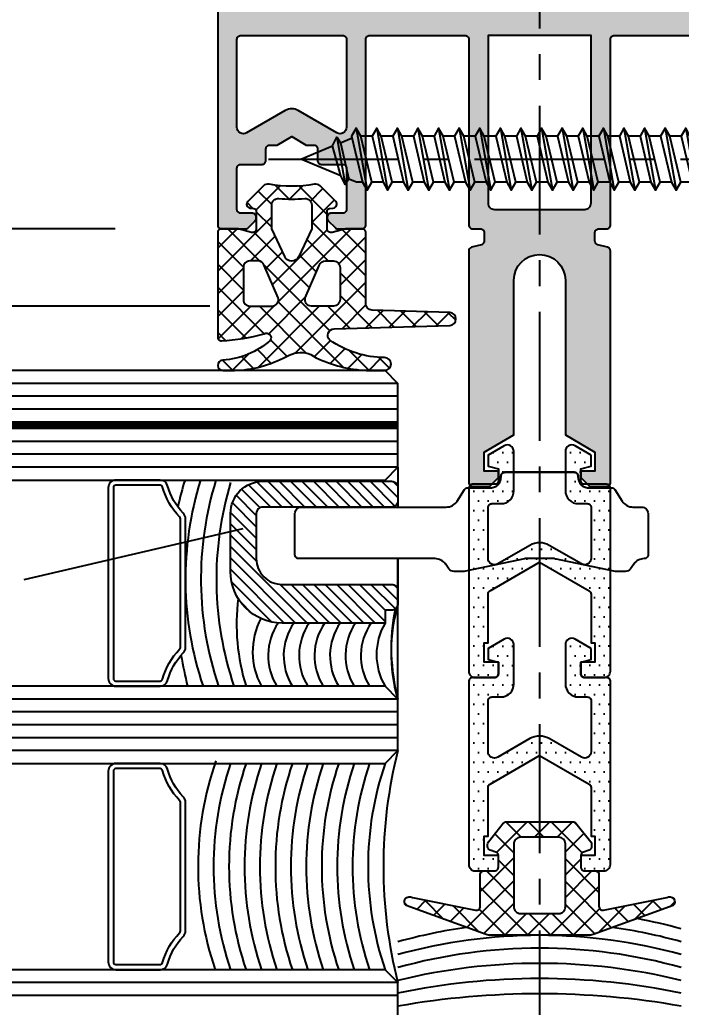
# Model space of a CAD drawing. Extents: x -207922 to -189609, y 24831 to 30124.
# Drawn here: x -207843.1 to -207791.7, y 29452 to 29528.6 of the extents above; entities that cross this region are included whole.
import ezdxf

# ---------------------------------------------------------------- set-up
doc = ezdxf.new("R2010")
doc.units = 0
doc.header["$LTSCALE"] = 8
for name, pattern in [('CENTER', [2, 1.25, -0.25, 0.25, -0.25]), ('FOLIE', [1.6, 0.8, -0.8]), ('HIDDEN', [0.375, 0.25, -0.125])]:
    doc.linetypes.add(name, pattern=pattern)
doc.layers.get('0').update_dxf_attribs({"linetype": 'CONTINUOUS'})
doc.layers.get('DEFPOINTS').update_dxf_attribs({"linetype": 'CONTINUOUS'})
for name, color, linetype in [('ACCESSORI', 200, 'CONTINUOUS'), ('ASSI', 1, 'CENTER'), ('CENT_18', 3, 'CENTER'), ('CONST35', 7, 'CONTINUOUS'), ('FILL', 253, 'CONTINUOUS'), ('FINE', 7, 'CONTINUOUS'), ('GOMMA', 3, 'CONTINUOUS'), ('GROSSA', 4, 'CONTINUOUS'), ('NASC', 7, 'HIDDEN'), ('QUOTE', 254, 'CONTINUOUS'), ('TRATTEGGI', 140, 'CONTINUOUS'), ('VETRO', 6, 'CONTINUOUS')]:
    doc.layers.add(name, color=color, linetype=linetype)
doc.styles.add('GEN1', font='geniso.shx', dxfattribs={"width": 0.8})
doc.dimstyles.new('LE2', dxfattribs={"dimscale": 2, "dimtxt": 3.5, "dimasz": 3, "dimexe": 0.5, "dimexo": 0.5, "dimgap": 1, "dimtad": 1, "dimdec": 1, "dimrnd": 0.05, "dimzin": 12, "dimtxsty": 'GEN1', "dimblk": 'DOTSMALL', "dimcen": -3, "dimclrd": 1, "dimclre": 1, "dimclrt": 2, "dimadec": 1, "dimazin": 0, "dimtfac": 1, "dimtdec": 1, "dimtmove": 0, "dimatfit": 3, "dimldrblk": 'DOTSMALL', "dimfxl": 1, "dimtvp": 4, "dimtolj": 1, "dimtzin": 12, "dimarcsym": 0})

# ---------------------------------------------------------------- blocks, each defined once
blk = doc.blocks.new('ws180445')
blk.add_lwpolyline([(4.355, 2.034, -0.234469), (4.75, 1.237), (4.75, 0), (-4.75, 0), (-4.75, 1.237, -0.234469), (-4.355, 2.034, -0.146081), (-0.499, 3.483), (-0.499, 3.049), (0.499, 3.049), (0.499, 3.483, -0.146081)], format="xyb", close=True)
for points in [[(0, -0.521), (-1.79, -0.948), (-2.4, -1.3), (-1.79, -1.652), (0, -1.231), (0.61, -0.769), (0, -0.521)], [(-1.79, -0.7), (-1.79, -0.948)], [(1.79, -0.7), (1.79, -1.694)], [(-2.4, -1.3), (0.61, -0.769)], [(1.79, -0.81), (1.79, -1.694)], [(-2.4, -2.9), (2.41, -2.052)], [(-1.79, -1.652), (-1.79, -1.948)], [(-1.79, -1.652), (-1.79, -2.548)], [(1.79, -2.41), (1.79, -2.694)], [(1.79, -2.41), (1.79, -3.294)], [(-2.4, -4.5), (2.41, -3.652)], [(-1.79, -3.252), (-1.79, -4.148)], [(1.79, -4.01), (1.79, -4.894)], [(-2.4, -6.1), (2.41, -5.252)], [(-1.79, -4.852), (-1.79, -5.748)], [(1.79, -5.61), (1.79, -6.494)], [(-2.4, -7.7), (2.41, -6.852)], [(-1.79, -6.452), (-1.79, -7.348)], [(1.79, -7.21), (1.79, -8.094)], [(-1.79, -8.052), (-1.79, -8.948)], [(-2.4, -9.3), (2.41, -8.452)], [(1.79, -8.81), (1.79, -9.694)], [(-1.79, -9.652), (-1.79, -10.548)], [(-2.4, -10.9), (2.41, -10.052)], [(1.79, -10.41), (1.79, -11.294)], [(-1.79, -11.252), (-1.79, -12.148)], [(-2.4, -12.5), (2.41, -11.652)], [(1.79, -12.01), (1.79, -12.894)], [(-1.79, -12.852), (-1.79, -13.748)], [(-2.4, -14.1), (2.41, -13.252)], [(1.79, -13.61), (1.79, -14.494)], [(-1.79, -14.452), (-1.79, -15.348)], [(-2.4, -15.7), (2.41, -14.852)], [(1.79, -15.21), (1.79, -16.094)], [(-1.79, -16.052), (-1.79, -16.948)], [(-2.4, -17.3), (2.41, -16.452)], [(1.79, -16.81), (1.79, -17.694)], [(-2.4, -18.9), (2.41, -18.052)], [(-1.79, -17.652), (-1.79, -18.548)], [(1.79, -18.41), (1.79, -19.294)], [(-2.4, -20.5), (2.41, -19.652)], [(-1.79, -19.252), (-1.79, -20.148)], [(1.79, -20.01), (1.79, -20.894)], [(-2.4, -22.1), (2.41, -21.252)], [(-1.79, -20.852), (-1.79, -21.748)], [(1.79, -21.61), (1.79, -22.494)], [(-2.4, -23.7), (2.41, -22.852)], [(-1.79, -22.452), (-1.79, -23.348)], [(1.79, -23.21), (1.79, -24.094)], [(-2.4, -25.3), (2.41, -24.452)], [(-1.79, -24.052), (-1.79, -24.948)], [(1.79, -24.81), (1.79, -25.694)], [(-2.4, -26.9), (2.41, -26.052)], [(-1.79, -25.652), (-1.79, -26.548)], [(1.79, -26.41), (1.79, -27.294)], [(-1.79, -27.252), (-1.79, -28.148)], [(-2.4, -28.5), (2.41, -27.652)], [(1.79, -28.01), (1.79, -28.894)], [(-1.79, -28.852), (-1.79, -29.748)], [(-2.4, -30.1), (2.41, -29.252)], [(1.79, -29.61), (1.79, -30.494)], [(-1.79, -30.452), (-1.79, -31.348)], [(-2.4, -31.7), (2.41, -30.852)], [(1.79, -31.21), (1.79, -32.094)], [(-1.79, -32.052), (-1.79, -32.948)], [(-2.4, -33.3), (2.41, -32.452)], [(1.79, -32.81), (1.79, -33.694)], [(-1.79, -33.652), (-1.79, -34.548)], [(-2.4, -34.9), (2.41, -34.052)], [(1.79, -34.41), (1.79, -35.294)], [(-1.79, -35.252), (-1.79, -36.148)], [(-2.4, -36.5), (2.41, -35.652)], [(1.79, -36.01), (1.79, -36.894)], [(-2.4, -38.1), (2.41, -37.252)], [(-1.79, -36.852), (-1.79, -37.748)], [(1.79, -37.61), (1.79, -38.494)], [(-2.4, -39.7), (2.41, -38.852)], [(-1.79, -38.452), (-1.79, -39.348)], [(1.79, -39.21), (1.79, -40.094)], [(-2.4, -41.3), (2.41, -40.452)], [(-1.79, -40.052), (-1.79, -40.948)], [(1.79, -40.81), (1.79, -41.694)], [(-2.4, -42.9), (2.41, -42.052)], [(-1.79, -41.652), (-1.79, -42.548)], [(1.79, -42.41), (1.79, -43.294)], [(-2.4, -44.5), (2.41, -43.652)], [(-1.79, -43.252), (-1.79, -44.148)], [(1.79, -44.01), (1.79, -44.894)], [(-1.79, -44.852), (-1.79, -45.748)], [(-2.4, -46.1), (2.41, -45.252)], [(1.79, -45.61), (1.79, -46.494)], [(-1.79, -46.452), (-1.79, -47.348)], [(-2.4, -47.7), (2.41, -46.852)], [(1.79, -47.21), (1.79, -48.094)], [(-1.79, -48.052), (-1.79, -48.948)], [(-2.4, -49.3), (2.41, -48.452)], [(1.79, -48.81), (1.79, -49.694)], [(-1.79, -49.652), (-1.79, -50.548)], [(-2.4, -50.9), (2.41, -50.052)], [(1.79, -50.41), (1.79, -51.294)], [(-1.79, -51.252), (-1.79, -52.148)], [(-2.4, -52.5), (2.41, -51.652)], [(1.79, -52.01), (1.79, -52.894)], [(-1.79, -52.852), (-1.79, -53.748)], [(-2.4, -54.1), (2.41, -53.252)], [(1.79, -53.61), (1.79, -54.494)], [(-2.4, -55.7), (2.41, -54.852)], [(-1.79, -54.452), (-1.79, -55.348)], [(1.79, -55.679), (1.547, -56.266)], [(1.79, -55.21), (1.79, -55.679)], [(-1.7, -57.201), (1.972, -56.554)], [(-1.278, -56.915), (-1.649, -56.019)], [(1.29, -56.885), (0, -60), (-1.024, -57.528)]]:
    blk.add_lwpolyline(points)
for points in [[(1.79, -2.41), (2.41, -2.052), (1.79, -1.694), (-1.79, -2.548), (-2.4, -2.9), (-1.79, -3.252)], [(1.79, -4.01), (2.41, -3.652), (1.79, -3.294), (-1.79, -4.148), (-2.4, -4.5), (-1.79, -4.852)], [(1.79, -5.61), (2.41, -5.252), (1.79, -4.894), (-1.79, -5.748), (-2.4, -6.1), (-1.79, -6.452)], [(1.79, -7.21), (2.41, -6.852), (1.79, -6.494), (-1.79, -7.348), (-2.4, -7.7), (-1.79, -8.052)], [(1.79, -8.81), (2.41, -8.452), (1.79, -8.094), (-1.79, -8.948), (-2.4, -9.3), (-1.79, -9.652)], [(1.79, -10.41), (2.41, -10.052), (1.79, -9.694), (-1.79, -10.548), (-2.4, -10.9), (-1.79, -11.252)], [(1.79, -12.01), (2.41, -11.652), (1.79, -11.294), (-1.79, -12.148), (-2.4, -12.5), (-1.79, -12.852)], [(1.79, -13.61), (2.41, -13.252), (1.79, -12.894), (-1.79, -13.748), (-2.4, -14.1), (-1.79, -14.452)], [(1.79, -15.21), (2.41, -14.852), (1.79, -14.494), (-1.79, -15.348), (-2.4, -15.7), (-1.79, -16.052)], [(1.79, -16.81), (2.41, -16.452), (1.79, -16.094), (-1.79, -16.948), (-2.4, -17.3), (-1.79, -17.652)], [(1.79, -18.41), (2.41, -18.052), (1.79, -17.694), (-1.79, -18.548), (-2.4, -18.9), (-1.79, -19.252)], [(1.79, -20.01), (2.41, -19.652), (1.79, -19.294), (-1.79, -20.148), (-2.4, -20.5), (-1.79, -20.852)], [(1.79, -21.61), (2.41, -21.252), (1.79, -20.894), (-1.79, -21.748), (-2.4, -22.1), (-1.79, -22.452)], [(1.79, -23.21), (2.41, -22.852), (1.79, -22.494), (-1.79, -23.348), (-2.4, -23.7), (-1.79, -24.052)], [(1.79, -24.81), (2.41, -24.452), (1.79, -24.094), (-1.79, -24.948), (-2.4, -25.3), (-1.79, -25.652)], [(1.79, -26.41), (2.41, -26.052), (1.79, -25.694), (-1.79, -26.548), (-2.4, -26.9), (-1.79, -27.252)], [(1.79, -28.01), (2.41, -27.652), (1.79, -27.294), (-1.79, -28.148), (-2.4, -28.5), (-1.79, -28.852)], [(1.79, -29.61), (2.41, -29.252), (1.79, -28.894), (-1.79, -29.748), (-2.4, -30.1), (-1.79, -30.452)], [(1.79, -31.21), (2.41, -30.852), (1.79, -30.494), (-1.79, -31.348), (-2.4, -31.7), (-1.79, -32.052)], [(1.79, -32.81), (2.41, -32.452), (1.79, -32.094), (-1.79, -32.948), (-2.4, -33.3), (-1.79, -33.652)], [(1.79, -34.41), (2.41, -34.052), (1.79, -33.694), (-1.79, -34.548), (-2.4, -34.9), (-1.79, -35.252)], [(1.79, -36.01), (2.41, -35.652), (1.79, -35.294), (-1.79, -36.148), (-2.4, -36.5), (-1.79, -36.852)], [(1.79, -37.61), (2.41, -37.252), (1.79, -36.894), (-1.79, -37.748), (-2.4, -38.1), (-1.79, -38.452)], [(1.79, -39.21), (2.41, -38.852), (1.79, -38.494), (-1.79, -39.348), (-2.4, -39.7), (-1.79, -40.052)], [(1.79, -40.81), (2.41, -40.452), (1.79, -40.094), (-1.79, -40.948), (-2.4, -41.3), (-1.79, -41.652)], [(1.79, -42.41), (2.41, -42.052), (1.79, -41.694), (-1.79, -42.548), (-2.4, -42.9), (-1.79, -43.252)], [(1.79, -44.01), (2.41, -43.652), (1.79, -43.294), (-1.79, -44.148), (-2.4, -44.5), (-1.79, -44.852)], [(1.79, -45.61), (2.41, -45.252), (1.79, -44.894), (-1.79, -45.748), (-2.4, -46.1), (-1.79, -46.452)], [(1.79, -47.21), (2.41, -46.852), (1.79, -46.494), (-1.79, -47.348), (-2.4, -47.7), (-1.79, -48.052)], [(1.79, -48.81), (2.41, -48.452), (1.79, -48.094), (-1.79, -48.948), (-2.4, -49.3), (-1.79, -49.652)], [(1.79, -50.41), (2.41, -50.052), (1.79, -49.694), (-1.79, -50.548), (-2.4, -50.9), (-1.79, -51.252)], [(1.79, -52.01), (2.41, -51.652), (1.79, -51.294), (-1.79, -52.148), (-2.4, -52.5), (-1.79, -52.852)], [(1.79, -53.61), (2.41, -53.252), (1.79, -52.894), (-1.79, -53.748), (-2.4, -54.1), (-1.79, -54.452)], [(1.79, -55.21), (2.41, -54.852), (1.79, -54.494), (-1.79, -55.348), (-2.4, -55.7), (-1.79, -56.052)], [(1.547, -56.266), (1.972, -56.554), (1.29, -56.885), (-1.024, -57.528), (-1.7, -57.201), (-1.278, -56.915)]]:
    blk.add_lwpolyline(points, close=True)
for centre, start, end in [((-2.49, -0.7), 0, 90), ((2.49, -0.7), 90, 180)]:
    blk.add_arc(centre, 0.7, start, end)
at = {"layer": 'CENT_18'}
blk.add_lwpolyline([(0, -62.5), (0, 5.983)], dxfattribs=at)
blk = doc.blocks.new('_DotSmall')
at = {"color": 0, "const_width": 0.5}
blk.add_lwpolyline([(-0.0625, 0, 1), (0.0625, 0, 1)], format="xyb", close=True, dxfattribs=at)
blk = doc.blocks.new('*D41')
at = {"color": 1, "lineweight": -2, "ltscale": 0.2, "transparency": 16777216}
for p, q in [((-207835.687, 29512.38), (-207891.878, 29512.38)), ((-207890.878, 29512.38), (-207890.878, 29501.38)), ((-207868.725, 29501.38), (-207891.878, 29501.38))]:
    blk.add_line(p, q, dxfattribs=at)
at = {"layer": 'DEFPOINTS', "color": 0, "ltscale": 0.2, "transparency": 16777216}
for p in [(-207834.687, 29512.38), (-207890.878, 29501.38), (-207867.725, 29501.38)]:
    blk.add_point(p, dxfattribs=at)
at = {"color": 1, "lineweight": -2, "ltscale": 0.2, "transparency": 16777216, "xscale": 6, "yscale": 6, "zscale": 6}
for p, rotation in [((-207890.878, 29512.38), 90), ((-207890.878, 29501.38), 270)]:
    blk.add_blockref('_DotSmall', p, dxfattribs=dict(at, rotation=rotation))
at = {"color": 2, "ltscale": 0.2, "transparency": 16777216, "insert": (-207896.378, 29506.88), "char_height": 7, "attachment_point": 5, "rotation": 90, "style": 'GEN1'}
blk.add_mtext('\\A1;11', dxfattribs=at)
blk = doc.blocks.new('ALUK K730')
at = {"layer": 'FILL'}
h = blk.add_hatch(color=256, dxfattribs=at)
h.paths.add_polyline_path([(85.512, 243.547, 0.414214), (85.212, 243.847), (83.336, 243.847, 0.198912), (83.124, 243.759), (82.599, 243.235, 0.232025), (82.514, 242.985, 0.451788), (82.812, 242.647), (83.712, 242.647, -0.414214), (84.012, 242.347), (84.012, 239.147, -0.414214), (83.712, 238.847), (82.062, 238.847, 0.414214), (81.762, 238.547), (81.762, 237.647, -0.414214), (81.462, 237.347), (80.896, 237.347), (79.762, 236.692), (78.628, 237.347), (78.062, 237.347, -0.414214), (77.762, 237.647), (77.762, 238.547, 0.414214), (77.462, 238.847), (75.812, 238.847, -0.414214), (75.512, 239.147), (75.512, 242.347, -0.414214), (75.812, 242.647), (76.712, 242.647, 0.451788), (77.009, 242.985, 0.232025), (76.924, 243.235), (76.399, 243.759, 0.198912), (76.187, 243.847), (74.312, 243.847, 0.414214), (74.012, 243.547), (74.012, 229.147, -0.414214), (73.712, 228.847), (66.312, 228.847, -0.414214), (66.012, 229.147), (66.012, 243.547, 0.414214), (65.712, 243.847), (65.112, 243.847, -0.414214), (64.812, 244.147), (64.812, 244.795, -0.339454), (65.034, 245.085), (65.789, 245.288, 0.339454), (66.012, 245.577), (66.012, 263.547, 0.414214), (65.712, 263.847), (64.412, 263.847), (63.712, 263.147), (63.712, 262.647), (64.812, 262.647), (64.812, 261.175), (62.512, 259.847), (62.512, 247.847, -1), (58.512, 247.847), (58.512, 259.847), (56.212, 261.175), (56.212, 262.647), (57.312, 262.647), (57.312, 263.147), (56.612, 263.847), (55.312, 263.847, 0.414214), (55.012, 263.547), (55.012, 245.577, 0.339454), (55.234, 245.288), (55.989, 245.085, -0.339454), (56.212, 244.795), (56.212, 244.647), (56.212, 244.147, -0.414214), (55.912, 243.847), (55.312, 243.847, 0.414214), (55.012, 243.547), (55.012, 229.147, -0.414214), (54.712, 228.847), (47.312, 228.847, -0.414214), (47.012, 229.147), (47.012, 243.547, 0.414214), (46.712, 243.847), (44.836, 243.847, 0.198912), (44.624, 243.759), (44.099, 243.235, 0.232025), (44.014, 242.985, 0.451788), (44.312, 242.647), (45.212, 242.647, -0.414214), (45.512, 242.347), (45.512, 239.147, -0.414214), (45.212, 238.847), (43.562, 238.847, 0.414214), (43.262, 238.547), (43.262, 237.647, -0.414214), (42.962, 237.347), (42.396, 237.347), (41.262, 236.692), (40.128, 237.347), (39.562, 237.347, -0.414214), (39.262, 237.647), (39.262, 238.547, 0.414214), (38.962, 238.847), (37.312, 238.847, -0.414214), (37.012, 239.147), (37.012, 242.347, -0.414214), (37.312, 242.647), (38.212, 242.647, 0.451788), (38.509, 242.985, 0.232025), (38.424, 243.235), (37.899, 243.759, 0.198912), (37.687, 243.847), (35.812, 243.847, 0.414214), (35.512, 243.547), (35.512, 189.847, 0.414214), (36.512, 188.847), (84.512, 188.847, 0.414214), (85.512, 189.847)])
h.paths.add_polyline_path([(83.212, 226.847, -0.414214), (83.512, 226.547), (83.512, 192.747, -0.414214), (83.212, 192.447), (37.812, 192.447, -0.414214), (37.512, 192.747), (37.512, 226.547, -0.414214), (37.812, 226.847)], flags=16)
h.paths.add_polyline_path([(64.512, 228.847), (56.512, 228.847), (56.512, 241.847, -0.414214), (57.012, 242.347), (64.012, 242.347, -0.414214), (64.512, 241.847)], flags=16)
h.paths.add_polyline_path([(75.512, 229.147), (75.512, 235.971, -0.57735), (76.262, 236.404), (79.262, 234.672, 0.267949), (80.262, 234.672), (83.262, 236.404, -0.57735), (84.012, 235.971), (84.012, 229.147, -0.414214), (83.712, 228.847), (75.812, 228.847, -0.414214)], flags=16)
h.paths.add_polyline_path([(45.512, 229.147, -0.414214), (45.212, 228.847), (37.312, 228.847, -0.414214), (37.012, 229.147), (37.012, 235.971, -0.57735), (37.762, 236.404), (40.762, 234.672, 0.267949), (41.762, 234.672), (44.762, 236.404, -0.57735), (45.512, 235.971)], flags=16)
at = {"layer": 'GROSSA'}
for points in [[(75.812, 242.647), (76.712, 242.647, 0.414214), (77.012, 242.947), (77.012, 243.023, 0.198912), (76.924, 243.235), (76.399, 243.759, 0.198912), (76.187, 243.847), (74.312, 243.847, 0.414214), (74.012, 243.547), (74.012, 229.147, -0.414214), (73.712, 228.847), (66.312, 228.847, -0.414214), (66.012, 229.147), (66.012, 243.547, 0.414214), (65.712, 243.847), (65.112, 243.847, -0.414214), (64.812, 244.147), (64.812, 244.795, -0.339454), (65.034, 245.085), (65.789, 245.288, 0.339454), (66.012, 245.577), (66.012, 263.547, 0.414214), (65.712, 263.847), (64.412, 263.847), (63.712, 263.147), (63.712, 262.647), (64.812, 262.647), (64.812, 261.175), (62.512, 259.847), (62.512, 247.847, -1), (58.512, 247.847), (58.512, 259.847), (56.212, 261.175), (56.212, 262.647), (57.312, 262.647), (57.312, 263.147), (56.612, 263.847), (55.312, 263.847, 0.414214), (55.012, 263.547), (55.012, 245.577, 0.339454), (55.234, 245.288), (55.989, 245.085, -0.339454), (56.212, 244.795), (56.212, 244.647), (56.212, 244.147, -0.414214), (55.912, 243.847), (55.312, 243.847, 0.414214), (55.012, 243.547), (55.012, 229.147, -0.414214), (54.712, 228.847), (47.312, 228.847, -0.414214), (47.012, 229.147), (47.012, 243.547, 0.414214), (46.712, 243.847), (44.836, 243.847, 0.198912), (44.624, 243.759), (44.099, 243.235, 0.198912), (44.012, 243.023), (44.012, 242.947, 0.414214), (44.312, 242.647), (45.212, 242.647, -0.414214), (45.512, 242.347), (45.512, 239.147, -0.414214), (45.212, 238.847), (43.562, 238.847, 0.414214), (43.262, 238.547), (43.262, 237.647, -0.414214), (42.962, 237.347), (42.396, 237.347), (41.262, 236.692), (40.128, 237.347), (39.562, 237.347, -0.414214), (39.262, 237.647), (39.262, 238.547, 0.414214), (38.962, 238.847), (37.312, 238.847, -0.414214), (37.012, 239.147), (37.012, 242.347, -0.414214), (37.312, 242.647), (38.212, 242.647, 0.414214), (38.512, 242.947), (38.512, 243.023, 0.198912), (38.424, 243.235), (37.899, 243.759, 0.198912), (37.687, 243.847), (35.812, 243.847, 0.414214), (35.512, 243.547), (35.512, 189.847, 0.414214), (36.512, 188.847), (84.512, 188.847, 0.414214), (85.512, 189.847), (85.512, 243.547, 0.414214), (85.212, 243.847), (83.336, 243.847, 0.198912), (83.124, 243.759), (82.599, 243.235, 0.198912), (82.512, 243.023), (82.512, 242.947, 0.414214), (82.812, 242.647), (83.712, 242.647, -0.414214), (84.012, 242.347), (84.012, 239.147, -0.414214), (83.712, 238.847), (82.062, 238.847, 0.414214), (81.762, 238.547), (81.762, 237.647, -0.414214), (81.462, 237.347), (80.896, 237.347), (79.762, 236.692), (78.628, 237.347), (78.062, 237.347, -0.414214), (77.762, 237.647), (77.762, 238.547, 0.414214), (77.462, 238.847), (75.812, 238.847, -0.414214), (75.512, 239.147), (75.512, 242.347, -0.414214)], [(56.512, 241.847), (56.512, 228.847), (64.512, 228.847), (64.512, 241.847, 0.414214), (64.012, 242.347), (57.012, 242.347, 0.414214)], [(41.762, 234.672, -0.267949), (40.762, 234.672), (37.762, 236.404, 0.57735), (37.012, 235.971), (37.012, 229.147, 0.414214), (37.312, 228.847), (45.212, 228.847, 0.414214), (45.512, 229.147), (45.512, 235.971, 0.57735), (44.762, 236.404)], [(84.012, 235.971), (84.012, 229.147, -0.414214), (83.712, 228.847), (75.812, 228.847, -0.414214), (75.512, 229.147), (75.512, 235.971, -0.57735), (76.262, 236.404), (79.262, 234.672, 0.267949), (80.262, 234.672), (83.262, 236.404, -0.57735)], [(83.512, 226.547, 0.414214), (83.212, 226.847), (37.812, 226.847, 0.414214), (37.512, 226.547), (37.512, 192.747, 0.414214), (37.812, 192.447), (83.212, 192.447, 0.414214), (83.512, 192.747)]]:
    blk.add_lwpolyline(points, format="xyb", close=True, dxfattribs=at)

msp = doc.modelspace()

# ---------------------------------------------------------------- hatches: boundary and pattern name
at = {"layer": 'FILL'}
h = msp.add_hatch(dxfattribs=at)
h.set_pattern_fill('ANSI37', color=137, scale=10, style=0)
h.set_pattern_definition([(45, (-207971.5386, 29280.4324), (-0.8838835, 0.8838835), []), (135, (-207971.5386, 29280.4324), (-0.8838835, -0.8838835), [])])
h.paths.add_polyline_path([(-207809.711, 29505.88), (-207815.741, 29506.065, -0.405243), (-207816.226, 29506.565), (-207816.226, 29512.08, 0.414214), (-207816.526, 29512.38), (-207817.767, 29512.38), (-207818.848, 29512.091, -0.493145), (-207819.226, 29512.38), (-207819.226, 29513.758, -0.388879), (-207819.044, 29513.957), (-207818.749, 29513.983, 0.63707), (-207818.563, 29514.494), (-207819.771, 29515.702, 0.24542), (-207820.213, 29515.841, -0.08886), (-207823.739, 29515.841, 0.24542), (-207824.181, 29515.702), (-207825.389, 29514.494, 0.63707), (-207825.203, 29513.983), (-207824.909, 29513.957, -0.388879), (-207824.726, 29513.758), (-207824.726, 29512.38, -0.493145), (-207825.104, 29512.091), (-207826.147, 29512.37, 0.065543), (-207826.225, 29512.38), (-207827.426, 29512.38, 0.414214), (-207827.726, 29512.08), (-207827.726, 29503.985, 0.414214), (-207827.426, 29503.685, 0.053127), (-207824.117, 29504.233, -0.790488), (-207823.641, 29503.714, -0.167063), (-207827.377, 29502.177, 0.938571), (-207827.326, 29501.38), (-207826.621, 29501.38, 0.117657), (-207822.637, 29502.346), (-207822.18, 29502.565, -0.221838), (-207820.49, 29502.624), (-207820.068, 29502.374, 0.100193), (-207816.162, 29501.38), (-207814.763, 29501.38, 0.98855), (-207814.752, 29502.38, -0.149453), (-207819.011, 29503.733, -0.675619), (-207818.692, 29504.604), (-207809.711, 29504.881, 0.969739)])
h.paths.add_polyline_path([(-207820.922, 29507.028), (-207819.839, 29509.528, -0.32883), (-207819.362, 29509.88), (-207818.726, 29509.88, -0.414214), (-207818.226, 29509.38), (-207818.226, 29506.88, -0.414214), (-207818.726, 29506.38), (-207820.445, 29506.38, -0.505083)], flags=16)
h.paths.add_polyline_path([(-207823.508, 29506.38), (-207825.226, 29506.38, -0.414214), (-207825.726, 29506.88), (-207825.726, 29509.38, -0.414214), (-207825.226, 29509.88), (-207824.59, 29509.88, -0.32883), (-207824.113, 29509.528), (-207823.03, 29507.028, -0.505083)], flags=16)
h.paths.add_polyline_path([(-207822.52, 29510.223), (-207823.526, 29512.38), (-207823.526, 29514.232, -0.441009), (-207822.981, 29514.73, 0.045337), (-207820.971, 29514.73, -0.441009), (-207820.426, 29514.232), (-207820.426, 29512.38), (-207821.432, 29510.223, -0.63707)], flags=16)
h = msp.add_hatch(dxfattribs=at)
h.set_pattern_fill('DOTS', color=2, scale=12, style=0)
h.set_pattern_definition([(360, (-207949.5887, 29636.0185), (0.375, 0.75), [0, -0.75])])
edge = h.paths.add_edge_path()
edge.add_line((-207798.726, 29494.815), (-207799.976, 29495.537))
edge.add_arc((-207800.226, 29495.104), 0.5, 60, 180)
edge.add_line((-207800.726, 29495.104), (-207800.726, 29492.047))
edge.add_arc((-207799.726, 29492.047), 1, 180, 270)
edge.add_line((-207799.726, 29491.047), (-207799.026, 29491.047))
edge.add_arc((-207799.026, 29490.747), 0.3, 0, 90, ccw=False)
edge.add_line((-207798.726, 29490.747), (-207798.726, 29486.799))
edge.add_arc((-207799.226, 29486.799), 0.5, -120, 0, ccw=False)
edge.add_line((-207799.476, 29486.366), (-207801.976, 29487.809))
edge.add_arc((-207802.726, 29486.51), 1.5, 60, 120)
edge.add_line((-207803.476, 29487.809), (-207805.976, 29486.366))
edge.add_arc((-207806.226, 29486.799), 0.5, 180, 300, ccw=False)
edge.add_line((-207806.726, 29486.799), (-207806.726, 29490.747))
edge.add_arc((-207806.426, 29490.747), 0.3, 90, 180, ccw=False)
edge.add_line((-207806.426, 29491.047), (-207805.726, 29491.047))
edge.add_arc((-207805.726, 29492.047), 1, 270, 360)
edge.add_line((-207804.726, 29492.047), (-207804.726, 29495.104))
edge.add_arc((-207805.226, 29495.104), 0.5, 0, 120)
edge.add_line((-207805.476, 29495.537), (-207806.726, 29494.815))
edge.add_line((-207806.726, 29494.815), (-207806.726, 29493.962))
edge.add_line((-207806.726, 29493.962), (-207805.926, 29493.747))
edge.add_line((-207805.926, 29493.747), (-207805.926, 29492.847))
edge.add_arc((-207806.226, 29492.847), 0.3, -90, 0, ccw=False)
edge.add_line((-207806.226, 29492.547), (-207807.926, 29492.547))
edge.add_arc((-207807.926, 29492.247), 0.3, 90, 180)
edge.add_line((-207808.226, 29492.247), (-207808.226, 29478.047))
edge.add_arc((-207807.726, 29478.047), 0.5, 180, 270)
edge.add_line((-207807.726, 29477.547), (-207806.226, 29477.547))
edge.add_arc((-207806.226, 29477.847), 0.3, 270, 360)
edge.add_line((-207805.926, 29477.847), (-207805.926, 29478.747))
edge.add_line((-207805.926, 29478.747), (-207807.026, 29478.747))
edge.add_line((-207807.026, 29478.747), (-207807.026, 29480.247))
edge.add_line((-207807.026, 29480.247), (-207806.726, 29480.247))
edge.add_line((-207806.726, 29480.247), (-207806.726, 29484.028))
edge.add_arc((-207806.426, 29484.028), 0.3, 120, 180, ccw=False)
edge.add_line((-207806.576, 29484.288), (-207802.726, 29486.51))
edge.add_line((-207802.726, 29486.51), (-207798.876, 29484.288))
edge.add_arc((-207799.026, 29484.028), 0.3, 0, 60, ccw=False)
edge.add_line((-207798.726, 29484.028), (-207798.726, 29480.247))
edge.add_line((-207798.726, 29480.247), (-207798.426, 29480.247))
edge.add_line((-207798.426, 29480.247), (-207798.426, 29478.747))
edge.add_line((-207798.426, 29478.747), (-207799.526, 29478.747))
edge.add_line((-207799.526, 29478.747), (-207799.526, 29477.847))
edge.add_arc((-207799.226, 29477.847), 0.3, 180, 270)
edge.add_line((-207799.226, 29477.547), (-207797.726, 29477.547))
edge.add_arc((-207797.726, 29478.047), 0.5, 270, 360)
edge.add_line((-207797.226, 29478.047), (-207797.226, 29492.247))
edge.add_arc((-207797.526, 29492.247), 0.3, 0, 90)
edge.add_line((-207797.526, 29492.547), (-207799.226, 29492.547))
edge.add_arc((-207799.226, 29492.847), 0.3, 180, 270, ccw=False)
edge.add_line((-207799.526, 29492.847), (-207799.526, 29493.747))
edge.add_line((-207799.526, 29493.747), (-207798.726, 29493.962))
edge.add_line((-207798.726, 29493.962), (-207798.726, 29494.815))
h = msp.add_hatch(dxfattribs=at)
h.set_pattern_fill('DOTS', color=2, scale=12, style=0)
h.set_pattern_definition([(360, (-207949.5887, 29620.9749), (0.375, 0.75), [0, -0.75])])
edge = h.paths.add_edge_path()
edge.add_line((-207798.726, 29479.815), (-207799.976, 29480.537))
edge.add_arc((-207800.226, 29480.104), 0.5, 60, 180)
edge.add_line((-207800.726, 29480.104), (-207800.726, 29477.047))
edge.add_arc((-207799.726, 29477.047), 1, 180, 270)
edge.add_line((-207799.726, 29476.047), (-207799.026, 29476.047))
edge.add_arc((-207799.026, 29475.747), 0.3, 0, 90, ccw=False)
edge.add_line((-207798.726, 29475.747), (-207798.726, 29471.799))
edge.add_arc((-207799.226, 29471.799), 0.5, -120, 0, ccw=False)
edge.add_line((-207799.476, 29471.366), (-207801.976, 29472.809))
edge.add_arc((-207802.726, 29471.51), 1.5, 60, 120)
edge.add_line((-207803.476, 29472.809), (-207805.976, 29471.366))
edge.add_arc((-207806.226, 29471.799), 0.5, 180, 300, ccw=False)
edge.add_line((-207806.726, 29471.799), (-207806.726, 29475.747))
edge.add_arc((-207806.426, 29475.747), 0.3, 90, 180, ccw=False)
edge.add_line((-207806.426, 29476.047), (-207805.726, 29476.047))
edge.add_arc((-207805.726, 29477.047), 1, 270, 360)
edge.add_line((-207804.726, 29477.047), (-207804.726, 29480.104))
edge.add_arc((-207805.226, 29480.104), 0.5, 0, 120)
edge.add_line((-207805.476, 29480.537), (-207806.726, 29479.815))
edge.add_line((-207806.726, 29479.815), (-207806.726, 29478.962))
edge.add_line((-207806.726, 29478.962), (-207805.926, 29478.747))
edge.add_line((-207805.926, 29478.747), (-207805.926, 29477.847))
edge.add_arc((-207806.226, 29477.847), 0.3, -90, 0, ccw=False)
edge.add_line((-207806.226, 29477.547), (-207807.926, 29477.547))
edge.add_arc((-207807.926, 29477.247), 0.3, 90, 180)
edge.add_line((-207808.226, 29477.247), (-207808.226, 29463.047))
edge.add_arc((-207807.726, 29463.047), 0.5, 180, 270)
edge.add_line((-207807.726, 29462.547), (-207806.226, 29462.547))
edge.add_arc((-207806.226, 29462.847), 0.3, 270, 360)
edge.add_line((-207805.926, 29462.847), (-207805.926, 29463.747))
edge.add_line((-207805.926, 29463.747), (-207807.026, 29463.747))
edge.add_line((-207807.026, 29463.747), (-207807.026, 29465.247))
edge.add_line((-207807.026, 29465.247), (-207806.726, 29465.247))
edge.add_line((-207806.726, 29465.247), (-207806.726, 29469.028))
edge.add_arc((-207806.426, 29469.028), 0.3, 120, 180, ccw=False)
edge.add_line((-207806.576, 29469.288), (-207802.726, 29471.51))
edge.add_line((-207802.726, 29471.51), (-207798.876, 29469.288))
edge.add_arc((-207799.026, 29469.028), 0.3, 0, 60, ccw=False)
edge.add_line((-207798.726, 29469.028), (-207798.726, 29465.247))
edge.add_line((-207798.726, 29465.247), (-207798.426, 29465.247))
edge.add_line((-207798.426, 29465.247), (-207798.426, 29463.747))
edge.add_line((-207798.426, 29463.747), (-207799.526, 29463.747))
edge.add_line((-207799.526, 29463.747), (-207799.526, 29462.847))
edge.add_arc((-207799.226, 29462.847), 0.3, 180, 270)
edge.add_line((-207799.226, 29462.547), (-207797.726, 29462.547))
edge.add_arc((-207797.726, 29463.047), 0.5, 270, 360)
edge.add_line((-207797.226, 29463.047), (-207797.226, 29477.247))
edge.add_arc((-207797.526, 29477.247), 0.3, 0, 90)
edge.add_line((-207797.526, 29477.547), (-207799.226, 29477.547))
edge.add_arc((-207799.226, 29477.847), 0.3, 180, 270, ccw=False)
edge.add_line((-207799.526, 29477.847), (-207799.526, 29478.747))
edge.add_line((-207799.526, 29478.747), (-207798.726, 29478.962))
edge.add_line((-207798.726, 29478.962), (-207798.726, 29479.815))
h = msp.add_hatch(dxfattribs=at)
h.set_pattern_fill('ANSI37', color=137, scale=10, style=0)
h.set_pattern_definition([(45, (-207886.7301, 29388.6203), (-0.883883, 0.883883), []), (135, (-207886.7301, 29388.6203), (-0.883883, -0.883883), [])])
edge = h.paths.add_edge_path(flags=16)
edge.add_arc((-207801.226, 29459.742), 0.5, 270, 360)
edge.add_line((-207800.726, 29459.742), (-207800.726, 29464.655))
edge.add_arc((-207801.226, 29464.655), 0.5, 0, 90)
edge.add_line((-207801.226, 29465.155), (-207804.226, 29465.155))
edge.add_arc((-207804.226, 29464.655), 0.5, 90, 180)
edge.add_line((-207804.726, 29464.655), (-207804.726, 29459.742))
edge.add_arc((-207804.226, 29459.742), 0.5, 180, 270)
edge.add_line((-207804.226, 29459.242), (-207801.226, 29459.242))
edge = h.paths.add_edge_path()
edge.add_line((-207806.13, 29464.012), (-207806.562, 29464.158))
edge.add_arc((-207806.466, 29464.442), 0.3, 180, 251.33728, ccw=False)
edge.add_line((-207806.766, 29464.442), (-207806.766, 29464.6))
edge.add_arc((-207806.466, 29464.6), 0.3, 140.43993, 180, ccw=False)
edge.add_line((-207806.697, 29464.791), (-207805.552, 29466.242))
edge.add_arc((-207805.32, 29466.051), 0.3, 90, 140.43993, ccw=False)
edge.add_line((-207805.32, 29466.351), (-207800.132, 29466.351))
edge.add_arc((-207800.132, 29466.051), 0.3, 39.56007, 90, ccw=False)
edge.add_line((-207799.901, 29466.242), (-207798.755, 29464.791))
edge.add_arc((-207798.986, 29464.6), 0.3, 0, 39.56007, ccw=False)
edge.add_line((-207798.686, 29464.6), (-207798.686, 29464.442))
edge.add_arc((-207798.986, 29464.442), 0.3, -71.33728, 0, ccw=False)
edge.add_line((-207798.89, 29464.158), (-207799.322, 29464.012))
edge.add_arc((-207799.226, 29463.728), 0.3, 108.66272, 180)
edge.add_line((-207799.526, 29463.728), (-207799.526, 29462.847))
edge.add_arc((-207799.226, 29462.847), 0.3, 180, 270)
edge.add_line((-207799.226, 29462.547), (-207798.415, 29462.547))
edge.add_arc((-207798.415, 29462.247), 0.3, 0, 90, ccw=False)
edge.add_line((-207798.115, 29462.247), (-207798.115, 29459.792))
edge.add_arc((-207797.815, 29459.792), 0.3, 180, 281.27771)
edge.add_line((-207797.757, 29459.497), (-207792.849, 29460.476))
edge.add_arc((-207792.626, 29460.144), 0.4, -47.16577, 123.8174, ccw=False)
edge.add_line((-207792.354, 29459.851), (-207798.577, 29457.606))
edge.add_arc((-207798.916, 29458.547), 1, 270, 289.83179, ccw=False)
edge.add_line((-207798.916, 29457.547), (-207806.536, 29457.547))
edge.add_arc((-207806.536, 29458.547), 1, 250.16821, 270, ccw=False)
edge.add_line((-207806.875, 29457.606), (-207813.098, 29459.851))
edge.add_arc((-207812.826, 29460.144), 0.4, 56.1826, 227.16577, ccw=False)
edge.add_line((-207812.603, 29460.476), (-207807.695, 29459.497))
edge.add_arc((-207807.637, 29459.792), 0.3, 258.72229, 360)
edge.add_line((-207807.337, 29459.792), (-207807.337, 29462.247))
edge.add_arc((-207807.037, 29462.247), 0.3, 90, 180, ccw=False)
edge.add_line((-207807.037, 29462.547), (-207806.226, 29462.547))
edge.add_arc((-207806.226, 29462.847), 0.3, 270, 360)
edge.add_line((-207805.926, 29462.847), (-207805.926, 29463.728))
edge.add_arc((-207806.226, 29463.728), 0.3, 360, 431.33728)
at = {"layer": 'TRATTEGGI'}
h = msp.add_hatch(dxfattribs=at)
h.set_pattern_fill('ANSI31', color=256, scale=5, angle=90, style=0)
h.set_pattern_definition([(315, (-207595.3747, 29676.21114), (0.4419417, 0.4419417), [])])
h.paths.add_polyline_path([(-207822.726, 29484.78, -0.414214), (-207824.726, 29486.78), (-207824.726, 29490.28, -0.414214), (-207824.226, 29490.78), (-207814.226, 29490.78, 0.414214), (-207813.726, 29491.28), (-207813.726, 29492.28, 0.414214), (-207814.226, 29492.78), (-207824.226, 29492.78, 0.414214), (-207826.726, 29490.28), (-207826.726, 29485.78, 0.414214), (-207822.726, 29481.78), (-207814.726, 29481.78), (-207814.726, 29482.78), (-207814.226, 29482.78, 0.414214), (-207813.726, 29483.28), (-207813.726, 29484.28, 0.414214), (-207814.226, 29484.78)])

# ---------------------------------------------------------------- linework, layer by layer
at = {"layer": 'ACCESSORI'}
msp.add_lwpolyline([(-207813.726, 29486.78), (-207813.726, 29483.28, -0.414214), (-207814.226, 29482.78), (-207814.726, 29482.78), (-207814.726, 29481.78), (-207822.726, 29481.78, -0.414214), (-207826.726, 29485.78), (-207826.726, 29490.28, -0.414214), (-207824.226, 29492.78), (-207814.226, 29492.78, -0.414214), (-207813.726, 29492.28), (-207813.726, 29491.28, -0.414214), (-207814.226, 29490.78), (-207824.226, 29490.78, 0.414214), (-207824.726, 29490.28), (-207824.726, 29486.78, 0.414214), (-207822.726, 29484.78), (-207814.226, 29484.78, -0.414214), (-207813.726, 29484.28)], format="xyb", dxfattribs=at)
at = {"layer": 'ASSI'}
msp.add_line((-207802.726, 29569.931), (-207802.726, 29440.875), dxfattribs=at)
at = {"layer": 'CONST35', "color": 4, "linetype": 'FOLIE', "const_width": 0.5, "flags": 128}
msp.add_lwpolyline([(-207867.725, 29497.13), (-207813.726, 29497.13)], dxfattribs=at)
at = {"layer": 'CONST35', "ltscale": 0.2}
for points in [[(-207867.725, 29497.38), (-207813.726, 29497.38)], [(-207813.726, 29496.88), (-207867.725, 29496.88)]]:
    msp.add_lwpolyline(points, dxfattribs=at)
at = {"layer": 'FINE'}
msp.add_line((-207813.726, 29475.88), (-207813.726, 29486.78), dxfattribs=at)
msp.add_line((-207813.726, 29475.88), (-207813.726, 29486.78), dxfattribs=at)
at = {"layer": 'FINE', "color": 2}
msp.add_lwpolyline([(-207800.726, 29493.48), (-207804.726, 29493.48)], dxfattribs=at)
at = {"layer": 'FINE'}
for centre, radius, start, end in [((-207806.993, 29485.426), 24.435, 162.23686, 167.27831), ((-207804.233, 29485.186), 25.995, 162.78235, 198.63277), ((-207803.033, 29485.186), 25.995, 162.78235, 198.63277), ((-207801.811, 29485.189), 26.017, 163.26573, 198.62497), ((-207810.011, 29481.704), 16.248, 172.97784, 197.2708), ((-207800.609, 29479.518), 13.646, 163.99593, 195.25057), ((-207798.966, 29479.843), 15.283, 168.59161, 195.02687), ((-207819.459, 29479.553), 5.553, 152.28641, 208.77365), ((-207819.336, 29479.249), 4.47, 145.50482, 212.00305), ((-207818.136, 29479.249), 4.47, 145.50482, 212.00305), ((-207816.936, 29479.249), 4.47, 145.50482, 212.00305), ((-207815.736, 29479.249), 4.47, 145.50482, 212.00305), ((-207814.536, 29479.249), 4.47, 145.50482, 212.00305), ((-207813.336, 29479.249), 4.47, 145.50482, 212.00305), ((-207812.136, 29479.249), 4.47, 145.50482, 212.00305), ((-207810.569, 29479.33), 4.825, 149.48443, 210.51557), ((-207782.108, 29488.348), 49.31, 190.60969, 193.44837), ((-207778.641, 29462.88), 36.221, 165.6129, 194.3871), ((-207804.403, 29462.889), 24.849, 160.7521, 198.80142), ((-207803.201, 29462.88), 24.848, 161.21899, 198.78101), ((-207802.001, 29462.88), 24.848, 161.21899, 198.78101), ((-207800.801, 29462.88), 24.848, 161.21899, 198.78101), ((-207799.601, 29462.88), 24.848, 161.21899, 198.78101), ((-207798.401, 29462.88), 24.848, 161.21899, 198.78101), ((-207797.201, 29462.88), 24.848, 161.21899, 198.78101), ((-207796.001, 29462.88), 24.848, 161.21899, 198.78101), ((-207794.801, 29462.88), 24.848, 161.21899, 198.78101), ((-207793.601, 29462.88), 24.848, 161.21899, 198.78101), ((-207792.401, 29462.88), 24.848, 161.21899, 198.78101), ((-207791.201, 29462.88), 24.848, 161.21899, 198.78101)]:
    msp.add_arc(centre, radius, start, end, dxfattribs=at)
at = {"layer": 'GOMMA'}
for points in [[(-207819.771, 29515.702, 0.24542), (-207820.213, 29515.841, -0.08886), (-207823.739, 29515.841, 0.24542), (-207824.181, 29515.702), (-207825.389, 29514.494, 0.63707), (-207825.203, 29513.983), (-207824.909, 29513.957, -0.388879), (-207824.726, 29513.758), (-207824.726, 29512.38, -0.493145), (-207825.104, 29512.091), (-207826.147, 29512.37, 0.065543), (-207826.225, 29512.38), (-207827.426, 29512.38, 0.414214), (-207827.726, 29512.08), (-207827.726, 29503.985, 0.414214), (-207827.426, 29503.685, 0.053127), (-207824.117, 29504.233, -0.790488), (-207823.641, 29503.714, -0.164969), (-207827.326, 29502.18, 1), (-207827.326, 29501.38), (-207826.684, 29501.38, 0.119467), (-207822.637, 29502.346), (-207822.18, 29502.565, -0.221838), (-207820.49, 29502.624), (-207820.068, 29502.374, 0.100193), (-207816.162, 29501.38), (-207814.763, 29501.38, 1), (-207814.763, 29502.38, -0.149068), (-207819.011, 29503.733, -0.675656), (-207818.691, 29504.604), (-207809.711, 29504.881, 0.969739), (-207809.711, 29505.88), (-207815.741, 29506.065, -0.405243), (-207816.226, 29506.565), (-207816.226, 29512.08, 0.414214), (-207816.526, 29512.38), (-207817.767, 29512.38), (-207818.848, 29512.091, -0.493145), (-207819.226, 29512.38), (-207819.226, 29513.758, -0.388879), (-207819.044, 29513.957), (-207818.749, 29513.983, 0.63707), (-207818.563, 29514.494)], [(-207822.981, 29514.73, 0.045337), (-207820.971, 29514.73, -0.441009), (-207820.426, 29514.232), (-207820.426, 29512.38), (-207821.432, 29510.223, -0.63707), (-207822.52, 29510.223), (-207823.526, 29512.38), (-207823.526, 29514.232, -0.441009)], [(-207824.59, 29509.88), (-207825.226, 29509.88, 0.414214), (-207825.726, 29509.38), (-207825.726, 29506.88, 0.414214), (-207825.226, 29506.38), (-207823.508, 29506.38, 0.505083), (-207823.03, 29507.028), (-207824.113, 29509.528, 0.32883)], [(-207819.362, 29509.88), (-207818.726, 29509.88, -0.414214), (-207818.226, 29509.38), (-207818.226, 29506.88, -0.414214), (-207818.726, 29506.38), (-207820.445, 29506.38, -0.505083), (-207820.922, 29507.028), (-207819.839, 29509.528, -0.32883)], [(-207798.726, 29494.815), (-207799.976, 29495.537, 0.57735), (-207800.726, 29495.104), (-207800.726, 29492.047, 0.414214), (-207799.726, 29491.047), (-207799.026, 29491.047, -0.414214), (-207798.726, 29490.747), (-207798.726, 29486.799, -0.57735), (-207799.476, 29486.366), (-207801.976, 29487.809, 0.267949), (-207803.476, 29487.809), (-207805.976, 29486.366, -0.57735), (-207806.726, 29486.799), (-207806.726, 29490.747, -0.414214), (-207806.426, 29491.047), (-207805.726, 29491.047, 0.414214), (-207804.726, 29492.047), (-207804.726, 29495.104, 0.57735), (-207805.476, 29495.537), (-207806.726, 29494.815), (-207806.726, 29493.962), (-207805.926, 29493.747), (-207805.926, 29492.847, -0.414214), (-207806.226, 29492.547), (-207807.926, 29492.547, 0.414214), (-207808.226, 29492.247), (-207808.226, 29478.047, 0.414214), (-207807.726, 29477.547), (-207806.226, 29477.547, 0.414214), (-207805.926, 29477.847), (-207805.926, 29478.747), (-207807.026, 29478.747), (-207807.026, 29480.247), (-207806.726, 29480.247), (-207806.726, 29484.028, -0.267949), (-207806.576, 29484.288), (-207802.726, 29486.51), (-207798.876, 29484.288, -0.267949), (-207798.726, 29484.028), (-207798.726, 29480.247), (-207798.426, 29480.247), (-207798.426, 29478.747), (-207799.526, 29478.747), (-207799.526, 29477.847, 0.414214), (-207799.226, 29477.547), (-207797.726, 29477.547, 0.414214), (-207797.226, 29478.047), (-207797.226, 29492.247, 0.414214), (-207797.526, 29492.547), (-207799.226, 29492.547, -0.414214), (-207799.526, 29492.847), (-207799.526, 29493.747), (-207798.726, 29493.962)], [(-207798.726, 29479.815), (-207799.976, 29480.537, 0.57735), (-207800.726, 29480.104), (-207800.726, 29477.047, 0.414214), (-207799.726, 29476.047), (-207799.026, 29476.047, -0.414214), (-207798.726, 29475.747), (-207798.726, 29471.799, -0.57735), (-207799.476, 29471.366), (-207801.976, 29472.809, 0.267949), (-207803.476, 29472.809), (-207805.976, 29471.366, -0.57735), (-207806.726, 29471.799), (-207806.726, 29475.747, -0.414214), (-207806.426, 29476.047), (-207805.726, 29476.047, 0.414214), (-207804.726, 29477.047), (-207804.726, 29480.104, 0.57735), (-207805.476, 29480.537), (-207806.726, 29479.815), (-207806.726, 29478.962), (-207805.926, 29478.747), (-207805.926, 29477.847, -0.414214), (-207806.226, 29477.547), (-207807.926, 29477.547, 0.414214), (-207808.226, 29477.247), (-207808.226, 29463.047, 0.414214), (-207807.726, 29462.547), (-207806.226, 29462.547, 0.414214), (-207805.926, 29462.847), (-207805.926, 29463.747), (-207807.026, 29463.747), (-207807.026, 29465.247), (-207806.726, 29465.247), (-207806.726, 29469.028, -0.267949), (-207806.576, 29469.288), (-207802.726, 29471.51), (-207798.876, 29469.288, -0.267949), (-207798.726, 29469.028), (-207798.726, 29465.247), (-207798.426, 29465.247), (-207798.426, 29463.747), (-207799.526, 29463.747), (-207799.526, 29462.847, 0.414214), (-207799.226, 29462.547), (-207797.726, 29462.547, 0.414214), (-207797.226, 29463.047), (-207797.226, 29477.247, 0.414214), (-207797.526, 29477.547), (-207799.226, 29477.547, -0.414214), (-207799.526, 29477.847), (-207799.526, 29478.747), (-207798.726, 29478.962)], [(-207806.13, 29464.012), (-207806.562, 29464.158, -0.321726), (-207806.766, 29464.442), (-207806.766, 29464.6, -0.174348), (-207806.697, 29464.791), (-207805.552, 29466.242, -0.223709), (-207805.32, 29466.351), (-207800.132, 29466.351, -0.223709), (-207799.901, 29466.242), (-207798.755, 29464.791, -0.174348), (-207798.686, 29464.6), (-207798.686, 29464.442, -0.321726), (-207798.89, 29464.158), (-207799.322, 29464.012, 0.321726), (-207799.526, 29463.728), (-207799.526, 29462.847, 0.414214), (-207799.226, 29462.547), (-207798.415, 29462.547, -0.414214), (-207798.115, 29462.247), (-207798.115, 29459.792, 0.473113), (-207797.757, 29459.497), (-207792.849, 29460.476, -0.924254), (-207792.354, 29459.851), (-207798.577, 29457.606, -0.086749), (-207798.916, 29457.547), (-207806.536, 29457.547, -0.086749), (-207806.875, 29457.606), (-207813.098, 29459.851, -0.924254), (-207812.603, 29460.476), (-207807.695, 29459.497, 0.473113), (-207807.337, 29459.792), (-207807.337, 29462.247, -0.414214), (-207807.037, 29462.547), (-207806.226, 29462.547, 0.414214), (-207805.926, 29462.847), (-207805.926, 29463.728, 0.321726)], [(-207801.226, 29459.242, 0.414214), (-207800.726, 29459.742), (-207800.726, 29464.655, 0.414214), (-207801.226, 29465.155), (-207804.226, 29465.155, 0.414214), (-207804.726, 29464.655), (-207804.726, 29459.742, 0.414214), (-207804.226, 29459.242)]]:
    msp.add_lwpolyline(points, format="xyb", close=True, dxfattribs=at)
at = {"layer": 'GROSSA'}
for points in [[(-207826.226, 29520.257), (-207826.226, 29527.08, -0.414214), (-207825.926, 29527.38), (-207818.026, 29527.38, -0.414214), (-207817.726, 29527.08), (-207817.726, 29520.257, -0.57735), (-207818.476, 29519.824), (-207821.476, 29521.556, 0.267949), (-207822.476, 29521.556), (-207825.476, 29519.824, -0.57735)], [(-207798.726, 29514.38), (-207798.726, 29527.38), (-207806.726, 29527.38), (-207806.726, 29514.38, 0.414214), (-207806.226, 29513.88), (-207799.226, 29513.88, 0.414214)], [(-207810.03, 29486.354, 0.244698), (-207810.849, 29486.78), (-207821.426, 29486.78, -0.414214), (-207821.726, 29487.08), (-207821.726, 29490.28, -0.414214), (-207821.226, 29490.78), (-207809.976, 29490.78, 0.257001), (-207809.132, 29491.245), (-207808.564, 29492.141, -0.257001), (-207808.311, 29492.28), (-207806.526, 29492.28, 0.414214), (-207805.726, 29493.08), (-207805.726, 29493.18, -0.414214), (-207805.426, 29493.48), (-207800.026, 29493.48, -0.414214), (-207799.726, 29493.18), (-207799.726, 29493.08, 0.414214), (-207798.926, 29492.28), (-207797.141, 29492.28, -0.257001), (-207796.888, 29492.141), (-207796.321, 29491.245, 0.257001), (-207795.476, 29490.78), (-207794.803, 29490.78, -0.414214), (-207794.303, 29490.28), (-207794.303, 29487.08, -0.414214), (-207794.603, 29486.78), (-207794.603, 29486.78, 0.244698), (-207795.422, 29486.354), (-207795.675, 29485.994, -0.244698), (-207796.084, 29485.78), (-207796.766, 29485.78, -0.052408), (-207796.974, 29485.802), (-207801.545, 29486.774, 0.052408), (-207801.608, 29486.78), (-207803.845, 29486.78, 0.052408), (-207803.907, 29486.774), (-207808.478, 29485.802, -0.052408), (-207808.686, 29485.78), (-207809.368, 29485.78, -0.244698), (-207809.778, 29485.994), (-207810.042, 29486.371)], [(-207813.726, 29492.28), (-207813.726, 29491.28, -0.414214), (-207814.226, 29490.78), (-207824.226, 29490.78, 0.414214), (-207824.726, 29490.28), (-207824.726, 29486.78, 0.414214), (-207822.726, 29484.78), (-207814.226, 29484.78, -0.414214), (-207813.726, 29484.28), (-207813.726, 29483.28, -0.414214), (-207814.226, 29482.78), (-207814.726, 29482.78), (-207814.726, 29481.78), (-207822.726, 29481.78, -0.414214), (-207826.726, 29485.78), (-207826.726, 29490.28, -0.414214), (-207824.226, 29492.78), (-207814.226, 29492.78, -0.414214)]]:
    msp.add_lwpolyline(points, format="xyb", close=True, dxfattribs=at)
at = {"layer": 'NASC'}
for points in [[(-207804.726, 29493.48), (-207805.435, 29493.48, 0.414214), (-207805.735, 29493.18), (-207805.735, 29493.08, -0.414214), (-207806.535, 29492.28), (-207808.15, 29492.28)], [(-207797.302, 29492.28), (-207798.935, 29492.28, -0.414214), (-207799.735, 29493.08), (-207799.735, 29493.18, 0.414214), (-207800.035, 29493.48), (-207800.726, 29493.48)]]:
    msp.add_lwpolyline(points, format="xyb", dxfattribs=at)
at = {"layer": 'QUOTE'}
for p, q in [((-207828.342, 29506.38), (-207867.726, 29506.38)), ((-207813.726, 29493.88), (-207813.726, 29490.78)), ((-207825.767, 29489.098), (-207842.767, 29485.145))]:
    msp.add_line(p, q, dxfattribs=at)
for centre, radius, start, end in [((-207802.726, 29418.452), 41.094, 74.47399, 79.37541), ((-207802.726, 29417.452), 41.094, 97.92822, 105.52601), ((-207802.726, 29417.452), 41.094, 74.47399, 82.07178), ((-207802.726, 29416.452), 41.094, 74.47399, 105.52601), ((-207802.726, 29415.452), 41.094, 74.47399, 105.52601), ((-207802.726, 29408.878), 46.489, 76.31322, 103.68678), ((-207802.73, 29400.538), 53.65, 78.16431, 101.83569), ((-207802.726, 29389.573), 63.435, 80.01416, 99.98584)]:
    msp.add_arc(centre, radius, start, end, dxfattribs=at)
at = {"layer": 'TRATTEGGI'}
for p, q in [((-207813.726, 29500.38), (-207867.725, 29500.38)), ((-207813.726, 29499.38), (-207867.725, 29499.38)), ((-207813.726, 29498.38), (-207867.725, 29498.38)), ((-207813.726, 29497.38), (-207867.725, 29497.38)), ((-207813.726, 29496.88), (-207867.725, 29496.88)), ((-207813.726, 29495.88), (-207867.725, 29495.88)), ((-207813.726, 29494.88), (-207867.725, 29494.88)), ((-207813.726, 29493.88), (-207867.725, 29493.88)), ((-207813.726, 29475.88), (-207867.726, 29475.88)), ((-207813.726, 29475.88), (-207867.726, 29475.88)), ((-207813.726, 29474.88), (-207867.726, 29474.88)), ((-207813.726, 29474.88), (-207867.726, 29474.88)), ((-207813.726, 29473.88), (-207867.726, 29473.88)), ((-207813.726, 29473.88), (-207867.726, 29473.88)), ((-207813.726, 29472.88), (-207867.726, 29472.88)), ((-207813.726, 29472.88), (-207867.726, 29472.88)), ((-207813.726, 29472.88), (-207867.726, 29472.88)), ((-207813.726, 29471.88), (-207867.726, 29471.88)), ((-207813.726, 29471.88), (-207867.726, 29471.88)), ((-207813.726, 29453.88), (-207867.726, 29453.88)), ((-207813.726, 29453.88), (-207867.726, 29453.88)), ((-207813.726, 29452.88), (-207867.726, 29452.88)), ((-207813.726, 29452.88), (-207867.726, 29452.88))]:
    msp.add_line(p, q, dxfattribs=at)
at = {"layer": 'VETRO'}
for points in [[(-207867.725, 29492.88), (-207814.726, 29492.88), (-207813.726, 29493.88), (-207813.726, 29500.38), (-207814.726, 29501.38), (-207867.725, 29501.38)], [(-207867.726, 29470.88), (-207814.726, 29470.88), (-207813.726, 29471.88), (-207813.726, 29475.88), (-207814.726, 29476.88), (-207867.726, 29476.88)], [(-207867.726, 29448.88), (-207814.726, 29448.88), (-207813.726, 29449.88), (-207813.726, 29453.88), (-207814.726, 29454.88), (-207867.726, 29454.88)]]:
    msp.add_lwpolyline(points, dxfattribs=at)
for points in [[(-207830.226, 29479.882), (-207830.226, 29489.879, 0.195029), (-207830.396, 29490.297, -0.12553), (-207831.625, 29492.441, 0.336908), (-207832.203, 29492.88), (-207835.626, 29492.88, 0.414214), (-207836.226, 29492.28), (-207836.226, 29477.48, 0.414214), (-207835.626, 29476.88), (-207832.203, 29476.88, 0.336908), (-207831.625, 29477.32, -0.12553), (-207830.396, 29479.464, 0.195029)], [(-207830.226, 29457.882), (-207830.226, 29467.879, 0.195029), (-207830.396, 29468.297, -0.12553), (-207831.625, 29470.441, 0.336908), (-207832.203, 29470.88), (-207835.626, 29470.88, 0.414214), (-207836.226, 29470.28), (-207836.226, 29455.48, 0.414214), (-207835.626, 29454.88), (-207832.203, 29454.88, 0.336908), (-207831.625, 29455.32, -0.12553), (-207830.396, 29457.464, 0.195029)]]:
    msp.add_lwpolyline(points, format="xyb", close=True, dxfattribs=at)
at = {"layer": 'VETRO', "color": 7}
for points in [[(-207830.626, 29479.882), (-207830.626, 29489.879, 0.195029), (-207830.683, 29490.018, -0.12553), (-207832.011, 29492.334, 0.336908), (-207832.203, 29492.48), (-207835.626, 29492.48, 0.414214), (-207835.826, 29492.28), (-207835.826, 29477.48, 0.414214), (-207835.626, 29477.28), (-207832.203, 29477.28, 0.336908), (-207832.011, 29477.427, -0.12553), (-207830.683, 29479.742, 0.195029)], [(-207830.626, 29457.882), (-207830.626, 29467.879, 0.195029), (-207830.683, 29468.018, -0.12553), (-207832.011, 29470.334, 0.336908), (-207832.203, 29470.48), (-207835.626, 29470.48, 0.414214), (-207835.826, 29470.28), (-207835.826, 29455.48, 0.414214), (-207835.626, 29455.28), (-207832.203, 29455.28, 0.336908), (-207832.011, 29455.427, -0.12553), (-207830.683, 29457.742, 0.195029)]]:
    msp.add_lwpolyline(points, format="xyb", close=True, dxfattribs=at)

# ---------------------------------------------------------------- block references
at = {"ltscale": 0.2, "rotation": 270}
msp.add_blockref('ws180445', (-207761.274, 29517.779), dxfattribs=at)
at = {"layer": 'GROSSA', "rotation": 180}
msp.add_blockref('ALUK K730', (-207742.215, 29756.227), dxfattribs=at)

# ---------------------------------------------------------------- dimensions: what is measured, and where the dimension line sits
at = {"ltscale": 0.2}
dim = msp.add_linear_dim(base=(-207890.878, 29501.38), p1=(-207834.687, 29512.38), p2=(-207867.725, 29501.38), angle=270, dimstyle='LE2', dxfattribs=at)
dim.commit()
dim.dimension.update_dxf_attribs({"geometry": '*D41', "text_midpoint": (-207896.378, 29506.88)})

doc.saveas('drawing.dxf')
